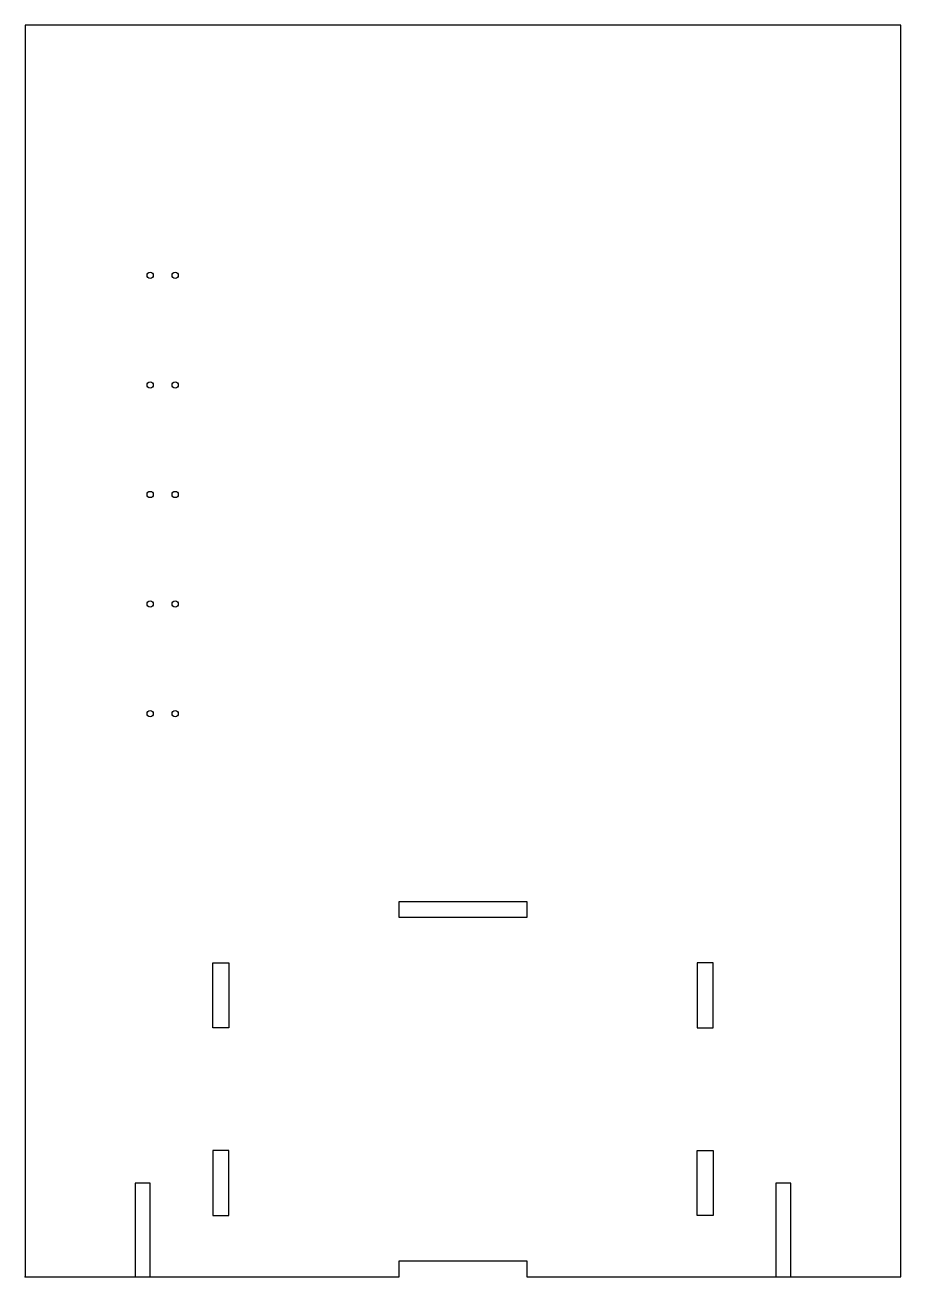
# Model space of a CAD drawing. Header units: inches. Extents: x 0 to 7, y 0 to 10.
import ezdxf

# ---------------------------------------------------------------- set-up
doc = ezdxf.new("R2010")
doc.units = ezdxf.units.IN
doc.layers.get('0').update_dxf_attribs({"linetype": 'CONTINUOUS'})

msp = doc.modelspace()

# ---------------------------------------------------------------- linework, layer by layer
for points in [[(7, 0), (7, 10), (0, 10), (0, 0), (2.99, 0), (2.99, 0.13), (4.01, 0.13), (4.01, 0)], [(2.99, 3), (4.01, 3), (4.01, 2.87), (2.99, 2.87)], [(1.5, 2.51), (1.63, 2.51), (1.63, 1.99), (1.5, 1.99)], [(5.5, 2.51), (5.37, 2.51), (5.37, 1.99), (5.5, 1.99)], [(1.63, 1.01), (1.5, 1.01), (1.5, 0.49), (1.63, 0.49)], [(5.37, 1.01), (5.5, 1.01), (5.5, 0.49), (5.37, 0.49)], [(0.88, 0), (1, 0), (1, 0.75), (0.88, 0.75)], [(6, 0), (6.12, 0), (6.12, 0.75), (6, 0.75)]]:
    msp.add_lwpolyline(points, close=True)
for centre in [(1, 8), (1.2, 8), (1, 7.125), (1.2, 7.125), (1, 6.25), (1.2, 6.25), (1, 5.375), (1.2, 5.375), (1, 4.5), (1.2, 4.5)]:
    msp.add_circle(centre, 0.025)
msp.add_point((0, 0))

doc.saveas('drawing.dxf')
